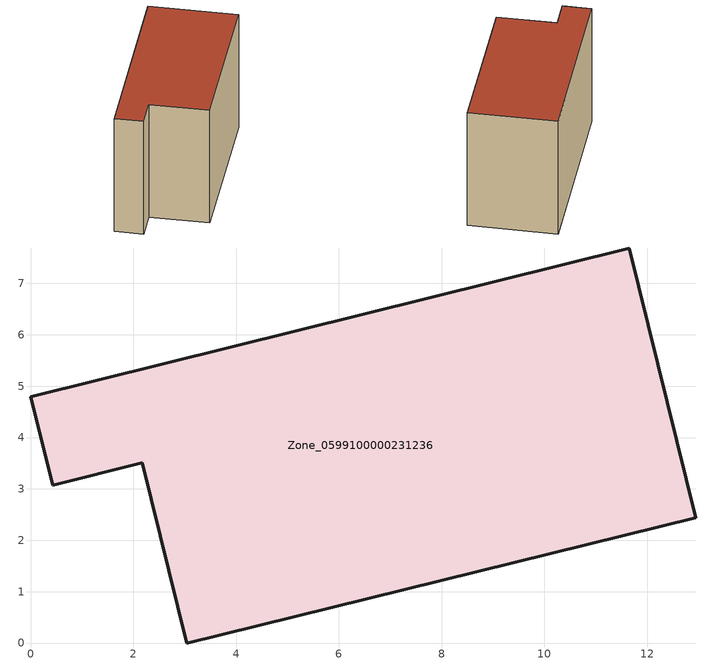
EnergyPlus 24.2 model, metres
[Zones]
Zone_0599100000231236
 floor ground (C_G): 2.17,3.51 0.43,3.07 0,4.79 11.65,7.69 12.95,2.44 3.04,0 z0
 wall outside (C_F): 11.65,7.69 0,4.79 0.43,3.07 2.17,3.51 3.04,0 12.95,2.44 11.65,7.69 z0:7.95
 roof outside (C_R): 3.04,0 12.95,2.44 11.65,7.69 0,4.79 0.43,3.07 2.17,3.51 z7.95
[BUILDING]
Pand.0599100000231236: North Axis=0; Terrain=City; Loads Convergence Tolerance Value=0.04; Temperature Convergence Tolerance Value=0.4; Solar Distribution=FullExterior; Maximum Number of Warmup Days=25; Minimum Number of Warmup Days=1
[Site:Location]
Rotterdam.The.Hague.AP_ZH_NLD Design_Conditions: Latitude=51.96; Longitude=4.45; Time Zone=1; Elevation=-4.5
[SITE:GROUNDTEMPERATURE:BUILDINGSURFACE]
18, 18, 18, 18, 18, 18, 18, 18, 18, 18, 18, 18
[MATERIAL] Thermal Absorptance=0.9; Solar Absorptance=0.7; Visible Absorptance=0.7
Name | Roughness | Thickness | Conductivity | Density | Specific Heat
G.TI.1975-1991 | MediumSmooth | 0.15 | 0.288461 | 540 | 1210
F.TI.1975-1991 | Rough | 0.3 | 0.230769 | 1920 | 840
R.TI.1975-1991 | MediumRough | 0.2 | 0.153846 | 1500 | 1000
[CONSTRUCTION]
C_G: G.TI.1975-1991
C_F: F.TI.1975-1991
C_R: R.TI.1975-1991
[ZONE]
Zone_0599100000231236: Type=1; Multiplier=1; Ceiling Height=Autocalculate; Volume=Autocalculate; Floor Area=autocalculate; Part of Total Floor Area=Yes
[ZONEINFILTRATION:DESIGNFLOWRATE]
Infil_Zone_0599100000231236: Zone or ZoneList or Space or SpaceList=Zone_0599100000231236; Schedule=AlwaysOn; Design Flow Rate Calculation Method=Flow/Area; Flow Rate per Floor Area=0.003; Constant Term Coefficient=1; Temperature Term Coefficient=0; Velocity Term Coefficient=0; Velocity Squared Term Coefficient=0
[HVACTEMPLATE:ZONE:IDEALLOADSAIRSYSTEM]
Zone_0599100000231236: Maximum Heating Supply Air Temperature=50; Minimum Cooling Supply Air Temperature=13; Maximum Heating Supply Air Humidity Ratio=0.0156; Minimum Cooling Supply Air Humidity Ratio=0.0077; Heating Limit=NoLimit; Cooling Limit=NoLimit; Dehumidification Control Type=ConstantSensibleHeatRatio; Cooling Sensible Heat Ratio=0.7; Dehumidification Setpoint=60; Humidification Control Type=None; Humidification Setpoint=30; Outdoor Air Method=None; Outdoor Air Flow Rate per Person=0.00944; Outdoor Air Flow Rate per Zone Floor Area=0; Outdoor Air Flow Rate per Zone=0; Demand Controlled Ventilation Type=None; Outdoor Air Economizer Type=NoEconomizer; Heat Recovery Type=None; Sensible Heat Recovery Effectiveness=0.7; Latent Heat Recovery Effectiveness=0.65
[ZONECONTROL:THERMOSTAT]
ThermostatControl_Zone_0599100000231236: Zone or ZoneList=Zone_0599100000231236; Control Type Schedule=DualSetpointControlType; Control 1=Thermostat_Zone_0599100000231236; Temperature Difference Between Cutout And Setpoint=0
[THERMOSTATSETPOINT:DUALSETPOINT]
Thermostat_Zone_0599100000231236: Heating Setpoint Temperature Schedule=HeatingSetpoint_Zone_0599100000231236; Cooling Setpoint Temperature Schedule=CoolingSetpoint_Zone_0599100000231236
[SCHEDULE:COMPACT]
HeatingSetpoint_Zone_0599100000231236: Through: 12/31, For: AllDays, Until: 24:00, 21
CoolingSetpoint_Zone_0599100000231236: Through: 12/31, For: AllDays, Until: 24:00, 24
DualSetpointControlType: Through: 12/31, For: AllDays, Until: 24:00, 4
AlwaysOn: Through: 12/31, For: AllDays, Until: 24:00, 1
